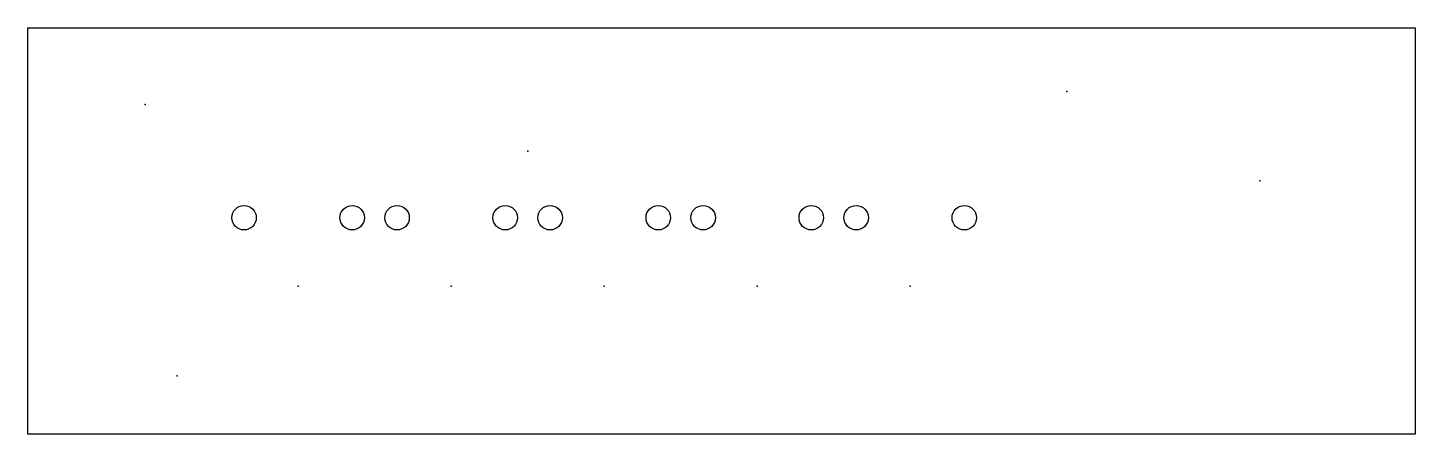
# Model space of a CAD drawing. Extents: x 0 to 68, y -7.3 to 12.7.
import ezdxf

# ---------------------------------------------------------------- set-up
doc = ezdxf.new("R2010")
doc.units = 0
for name, color, linetype in [('20', 178, 'CONTINUOUS'), ('23', 178, 'CONTINUOUS'), ('24', 178, 'CONTINUOUS')]:
    doc.layers.add(name, color=color, linetype=linetype)

msp = doc.modelspace()

# ---------------------------------------------------------------- linework, layer by layer
at = {"layer": '20'}
for p, q in [((0, -7.254), (0, 12.65)), ((0, 12.65), (68, 12.65)), ((68, 12.65), (68, -7.254)), ((68, -7.254), (0, -7.254))]:
    msp.add_line(p, q, dxfattribs=at)
for centre in [(10.6, 3.35), (15.9, 3.35), (18.1, 3.35), (23.4, 3.35), (25.6, 3.35), (30.9, 3.35), (33.1, 3.35), (38.4, 3.35), (40.6, 3.35), (45.9, 3.35)]:
    msp.add_circle(centre, 0.6, dxfattribs=at)
at = {"layer": '23'}
for p in [(50.927, 9.525), (5.75, 8.89), (60.38, 5.15), (13.25, 0), (20.75, 0), (28.25, 0), (35.75, 0), (43.25, 0), (7.32, -4.398)]:
    msp.add_point(p, dxfattribs=at)
at = {"layer": '24'}
msp.add_point((24.511, 6.604), dxfattribs=at)

doc.saveas('drawing.dxf')
